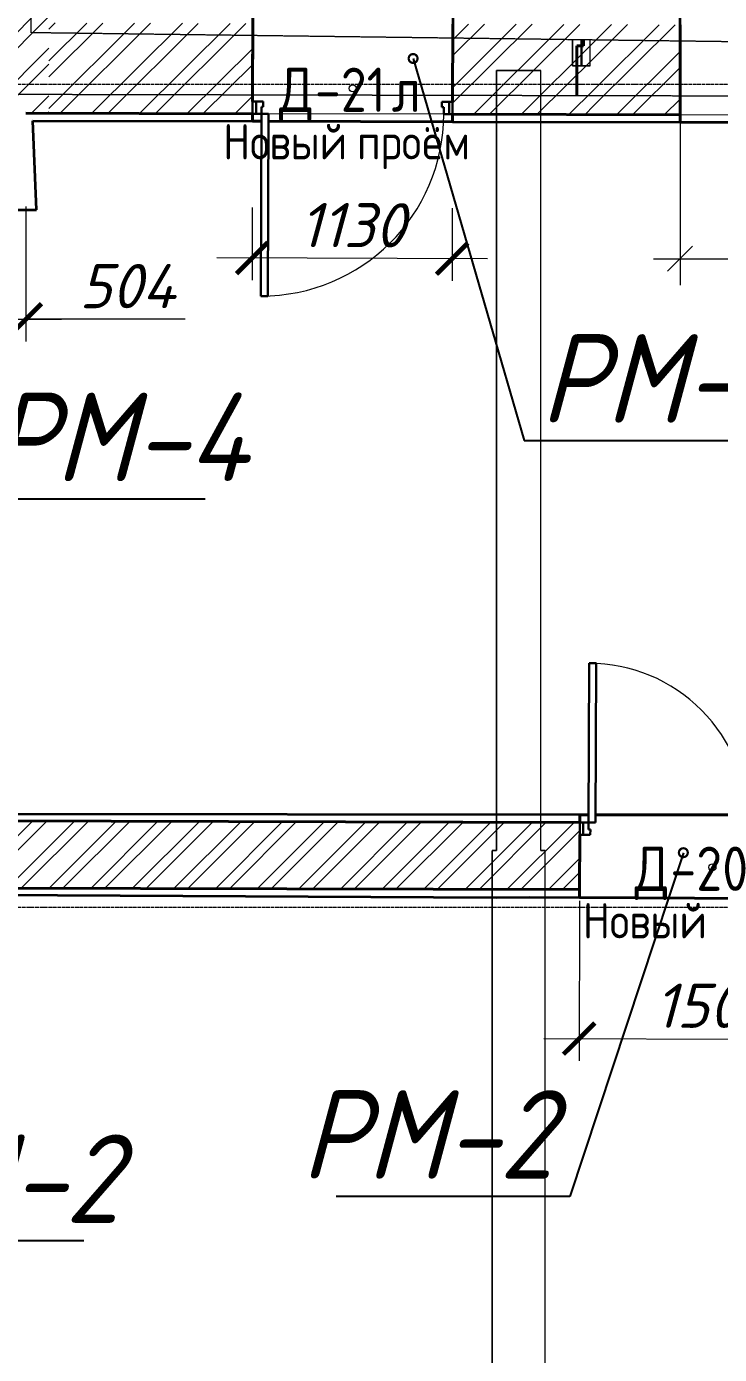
# Model space of a CAD drawing. Header units: millimetres. Extents: x 749182 to 2267578, y 70462 to 311449.
# Drawn here: x 1969399 to 1973313, y 81695 to 89200 of the extents above; entities that cross this region are included whole.
import ezdxf
from ezdxf import colors
from ezdxf.entities.mleader import LeaderData, LeaderLine
from ezdxf.math import Vec2, Vec3

# ---------------------------------------------------------------- set-up
doc = ezdxf.new("R2010")
doc.units = ezdxf.units.MM
for name, pattern in [('ADSK_Линия сетки', [25, 20, -2.5, 0, -2.5]), ('ADSK_Сверху', [4.5, 3, -1.5]), ('осеваяX2', [4, 2.5, -0.5, 0.5, -0.5])]:
    doc.linetypes.add(name, pattern=pattern)
doc.layers.get('Defpoints').update_dxf_attribs({"color": 255})
for name, color, linetype, lineweight in [('Двери', 7, 'Continuous', 20), ('Каркас', 7, 'Continuous', 9), ('Марки дверей', 7, 'Continuous', 20), ('Оси', 165, 'осеваяX2', 13), ('Перекрытие', 7, 'Continuous', 18), ('Размер', 7, 'Continuous', 13), ('размеры', 7, 'Continuous', 9), ('Стены', 184, 'Continuous', 40), ('Стены внутренние', 7, 'Continuous', 18), ('Стены разрез', 7, 'Continuous', 35)]:
    doc.layers.add(name, color=color, linetype=linetype, lineweight=lineweight)
doc.styles.add('GOST 2.304_new', font='isocpeur.ttf', dxfattribs={"width": 0.9, "oblique": 15})
doc.styles.add('GOST Common_1', font='GOST_Common.ttf', dxfattribs={"width": 0.9, "height": 250})
doc.styles.add('GOST Common_2', font='GOST_Common.ttf', dxfattribs={"width": 0.9, "height": 200})
doc.styles.add('М2', font='isocpeui.ttf')
doc.dimstyles.new('ADSK_Основной_2_мм_Округление_до_1_мм', dxfattribs={"dimscale": 304.8, "dimtxt": 201.142999, "dimasz": 0.463911, "dimexe": 0.492126, "dimexo": 0.492126, "dimgap": 0.098425, "dimtad": 1, "dimdec": 0, "dimdsep": 46, "dimtxsty": 'GOST Common_1', "dimblk1": 'OBLIQUE', "dimblk2": 'OBLIQUE', "dimsah": 1, "dimcen": 0.09, "dimdle": 0.492126, "dimazin": 2, "dimtfac": 1, "dimtdec": 4, "dimtix": 1, "dimtmove": 0, "dimatfit": 3, "dimfxl": 0, "dimtvp": 1, "dimtolj": 1, "dimtzin": 0, "dimlwd": 20, "dimlwe": 20, "dimarcsym": 0})
doc.dimstyles.new('SPDS 1_100', dxfattribs={"dimscale": 100, "dimtxt": 2.5, "dimasz": 1.77, "dimexe": 1.25, "dimexo": 0.625, "dimtad": 1, "dimdec": 0, "dimrnd": 0.001, "dimzin": 9, "dimtxsty": 'М2', "dimblk": 'ARCHTICK', "dimcen": 2.5, "dimdle": 2, "dimclrt": 256, "dimadec": 0, "dimazin": 2, "dimtfac": 0.75, "dimtdec": 0, "dimtmove": 1, "dimatfit": 3, "dimfxl": 0, "dimtolj": 1, "dimlwd": 9, "dimlwe": 9, "dimarcsym": 0})
pattern_1 = [(44.8351, (1958220.23, 75616.62), (-134.3155, 135.091), []), (44.8351, (1958310.03, 75616.36), (-134.3155, 135.091), [])]

# ---------------------------------------------------------------- blocks, each defined once
blk = doc.blocks.new('Существующие стены 2 этаж - Существующие стены 2 этаж-699583-01 План 1-го этажа маркировочный')
at = {"layer": 'Стены', "color": 254, "linetype": 'ADSK_Сверху', "true_color": 0xeccfde}
for p, q in [((14287.6, 13360.9), (14287.6, 13473.6)), ((14287.6, 13473.6), (14300.5, 13473.6)), ((14300.5, 13473.6), (14287.6, 13473.6)), ((14287.6, 13473.6), (14287.6, 13360.9)), ((14300.5, 13473.6), (14303.4, 13473.6)), ((14303.4, 13473.6), (14300.5, 13473.6)), ((14303.4, 13473.6), (14305.9, 13473.6)), ((14305.9, 13473.6), (14303.4, 13473.6)), ((14305.9, 13473.6), (14307.8, 13473.6)), ((14307.8, 13473.6), (14305.9, 13473.6)), ((14307.8, 13473.6), (14309, 13473.6)), ((14309, 13473.6), (14307.8, 13473.6)), ((14315.8, 13473.6), (14317, 13473.6)), ((14317, 13473.6), (14315.8, 13473.6)), ((14317, 13473.6), (14318.9, 13473.6)), ((14318.9, 13473.6), (14317, 13473.6)), ((14319, 13473.6), (14321.4, 13473.6)), ((14321.4, 13473.6), (14319, 13473.6)), ((14321.4, 13473.6), (14324.3, 13473.6)), ((14324.3, 13473.6), (14321.4, 13473.6)), ((14324.7, 13473.6), (14324.7, 13506.8)), ((14324.7, 13506.8), (14324.7, 13473.6))]:
    blk.add_line(p, q, dxfattribs=at)
at = {"layer": 'Стены', "color": 254, "linetype": 'ADSK_Сверху', "true_color": 0xeacadb}
for p, q in [((14309.4, 13473.6), (14315.4, 13473.6)), ((14315.4, 13473.6), (14309.4, 13473.6))]:
    blk.add_line(p, q, dxfattribs=at)
at = {"layer": 'Стены', "color": 254, "linetype": 'ADSK_Сверху', "true_color": 0xe8c5d7}
for p, q in [((14287.6, 13333.6), (14287.6, 13360.9)), ((14287.6, 13360.9), (14287.6, 13333.6)), ((14287.6, 13193.7), (14287.6, 13333.6)), ((14287.6, 13333.6), (14287.6, 13193.7))]:
    blk.add_line(p, q, dxfattribs=at)
blk = doc.blocks.new('Типовая двутавровая балка _АСТО 20-93_ Балки - 100х200мм-840398-01 План 1-го этажа маркировочный')
at = {"layer": 'Каркас', "color": 253, "linetype": 'ADSK_Сверху', "true_color": 0xaaaaaa}
for p, q in [((-2180, 50), (-2180, -50)), ((-2180, 50), (-2032.3, 50)), ((-2032.9, 3), (-2180, 3)), ((-2033, -3), (-2180, -3)), ((-2180, -50), (-2033.6, -50))]:
    blk.add_line(p, q, dxfattribs=at)
at = {"layer": 'Каркас', "color": 9, "linetype": 'ADSK_Сверху', "true_color": 0xb9b9b9}
for p, q in [((-2180, 3.4), (-2180, 50)), ((-2180, 50), (-2032.3, 50)), ((-2180, -50), (-2180, -3.4)), ((-2180, -50), (-2033.6, -50))]:
    blk.add_line(p, q, dxfattribs=at)
at = {"layer": 'Каркас', "color": 253, "linetype": 'ADSK_Сверху', "true_color": 0xb2b2b2}
for p, q in [((-2180, 50), (-2180, 15)), ((-2180, 15), (-2180, 50)), ((-2032.3, 50), (-2180, 50)), ((-2180, 50), (-2032.3, 50)), ((-2180, 3), (-2180, 15)), ((-2180, 3), (-2180, 15)), ((-2180, -3), (-2180, 3)), ((-2180, -15), (-2180, -3)), ((-2180, -15), (-2180, -3)), ((-2180, -50), (-2180, -15)), ((-2180, -15), (-2180, -50)), ((-2180, -50), (-2033.6, -50)), ((-2180, -50), (-2033.6, -50))]:
    blk.add_line(p, q, dxfattribs=at)
blk = doc.blocks.new('Существующие стены 1 эт - Существующие стены 1 эт-653793-01 План 1-го этажа маркировочный')
at = {"layer": 'Стены'}
for p, q in [((12455.2, 13090.3), (12455, 13047.8)), ((13585, 13045.3), (13585.2, 13087.1)), ((14870.1, 13083.4), (14870.1, 13042.4)), ((12505, 13047.7), (12455, 13047.8)), ((13585, 13045.3), (12545, 13047.6)), ((16570.1, 13038.7), (14870.1, 13042.4)), ((14303.5, 9128.4), (14303.4, 9085)), ((14303.5, 9128.4), (14353.5, 9128.3)), ((14393.5, 9128.3), (15713.5, 9127.1)), ((14302.3, 8705), (14302.2, 8660.1)), ((15802.2, 8652.1), (14302.2, 8660.1))]:
    blk.add_line(p, q, dxfattribs=at)
at = {"layer": 'Стены разрез'}
for p, q in [((12455.4, 13160.3), (12456.9, 13698.2)), ((13586.9, 13698.2), (13585.4, 13157.1)), ((14870.1, 13042.4), (14870.1, 13634.5)), ((12455, 13047.8), (12455.2, 13090.3)), ((13585.2, 13087.1), (13585, 13045.3)), ((11234.1, 12547.3), (11213.5, 13050.6)), ((11213.5, 13050.6), (12455, 13047.8)), ((13585, 13045.3), (14870.1, 13042.4)), ((10671.8, 12548), (11234.1, 12547.3)), ((14303.5, 9128.4), (10475.2, 9131.7)), ((14303.4, 9085), (14303.5, 9128.4)), ((14302.2, 8660.1), (14303.2, 9015)), ((10474.8, 8677.6), (13831, 8660.7)), ((13831, 8660.7), (14019.8, 8661.6)), ((14019.8, 8661.6), (14302.2, 8660.1))]:
    blk.add_line(p, q, dxfattribs=at)
blk = doc.blocks.new('AC_Дверь_Двупольная_Стальная - Д-20п 1500х2200h-V219-01 План 1-го этажа маркировочный')
at = {"layer": 'Двери', "lineweight": 30}
for p, q in [((-700, 1090), (-660, 1090)), ((-700, 190), (-700, 1090)), ((-660, 1090), (-660, 190)), ((700, 690), (660, 690)), ((660, 690), (660, 190)), ((700, 190), (700, 690)), ((-750, 190), (-730, 190)), ((-750, 120), (-750, 190)), ((-730, 190), (-700, 190)), ((-730, 120), (-730, 190)), ((-730, 190), (-730, 120)), ((-660, 190), (-700, 190)), ((-700, 190), (-700, 150)), ((660, 190), (700, 190)), ((730, 190), (700, 190)), ((700, 190), (700, 150)), ((730, 120), (730, 190)), ((750, 190), (730, 190)), ((730, 190), (730, 120)), ((750, 120), (750, 190)), ((-730, 120), (-750, 120)), ((-690, 120), (-730, 120)), ((-700, 150), (-690, 150)), ((-690, 150), (-690, 120)), ((700, 150), (690, 150)), ((690, 150), (690, 120)), ((690, 120), (730, 120)), ((730, 120), (750, 120))]:
    blk.add_line(p, q, dxfattribs=at)
at = {"layer": 'Двери'}
for centre, radius, start, end in [((-700, 190), 900, 360, 90), ((700, 190), 500, 90, 180)]:
    blk.add_arc(centre, radius, start, end, dxfattribs=at)
blk = doc.blocks.new('AC_Дверь_Однопольная_Стальная - Д-21л 1130х2200h-1983160-01 План 1-го этажа маркировочный')
at = {"layer": 'Двери', "lineweight": 30}
for p, q in [((515, 1285), (475, 1285)), ((475, 1285), (475, 255)), ((515, 255), (515, 1285)), ((-545, 255), (-565, 255)), ((-565, 255), (-565, 185)), ((-515, 255), (-545, 255)), ((-545, 255), (-545, 185)), ((-545, 185), (-545, 255)), ((-515, 215), (-515, 255)), ((475, 255), (515, 255)), ((545, 255), (515, 255)), ((515, 255), (515, 215)), ((545, 185), (545, 255)), ((565, 255), (545, 255)), ((545, 255), (545, 185)), ((565, 185), (565, 255)), ((-565, 185), (-545, 185)), ((-545, 185), (-505, 185)), ((-505, 215), (-515, 215)), ((-505, 185), (-505, 215)), ((515, 215), (505, 215)), ((505, 215), (505, 185)), ((505, 185), (545, 185)), ((545, 185), (565, 185))]:
    blk.add_line(p, q, dxfattribs=at)
at = {"layer": 'Двери'}
blk.add_arc((515, 255), 1030, 90, 180, dxfattribs=at)
blk = doc.blocks.new('ADSK_Марка_Дверь - Марка типа и комментарии-2020407-01 План 1-го этажа маркировочный')
at = {"layer": 'Марки дверей', "lineweight": 9}
blk.add_circle((0, 0), 0.2, dxfattribs=at)
blk = doc.blocks.new('_ArchTick')
at = {"color": 0, "linetype": 'ByBlock', "const_width": 0.15}
blk.add_lwpolyline([(-0.5, -0.5), (0.5, 0.5)], dxfattribs=at)
blk = doc.blocks.new('*D2903')
at = {"layer": 'Defpoints', "color": 0, "lineweight": 20, "transparency": 16777216}
for p in [(1972522.6, 84321.6), (1974022.6, 84317.6), (1974020.3, 83475.7)]:
    blk.add_point(p, dxfattribs=at)
at = {"layer": 'размеры', "color": 0, "lineweight": 9, "transparency": 16777216}
for p, q in [((1972522.4, 84259.1), (1972520, 83354.7)), ((1974022.4, 84255.1), (1974020, 83350.7)), ((1972320.3, 83480.2), (1974220.3, 83475.2))]:
    blk.add_line(p, q, dxfattribs=at)
at = {"layer": 'размеры', "color": 0, "lineweight": 9, "transparency": 16777216, "xscale": 177, "yscale": 177, "zscale": 177}
for p, rotation in [((1972520.3, 83479.7), 179.8485505273751), ((1974020.3, 83475.7), 359.8485505273751)]:
    blk.add_blockref('_ArchTick', p, dxfattribs=dict(at, rotation=rotation))
at = {"layer": 'размеры', "lineweight": 20, "transparency": 16777216, "insert": (1973270.8, 83665.2), "char_height": 250, "width": 560.473, "attachment_point": 5, "rotation": 359.84855, "style": 'М2'}
blk.add_mtext('\\A1;1500', dxfattribs=at)
blk = doc.blocks.new('*D2904')
at = {"layer": 'Defpoints', "color": 0, "lineweight": 20, "transparency": 16777216}
for p in [(1970674, 88239.1), (1971804, 88235.9), (1970673, 87891.5)]:
    blk.add_point(p, dxfattribs=at)
at = {"layer": 'размеры', "color": 0, "lineweight": 9, "transparency": 16777216}
for p, q in [((1970673.9, 88176.6), (1970672.7, 87766.5)), ((1971803.9, 88173.4), (1971802.7, 87763.2)), ((1972003, 87887.7), (1970473, 87892.1))]:
    blk.add_line(p, q, dxfattribs=at)
at = {"layer": 'размеры', "color": 0, "lineweight": 9, "transparency": 16777216, "xscale": 177, "yscale": 177, "zscale": 177}
for p, rotation in [((1970673, 87891.5), 179.8350636095592), ((1971803, 87888.2), 359.8350636095591)]:
    blk.add_blockref('_ArchTick', p, dxfattribs=dict(at, rotation=rotation))
at = {"layer": 'размеры', "lineweight": 20, "transparency": 16777216, "insert": (1971238.6, 88077.4), "char_height": 250, "width": 515.472, "attachment_point": 5, "rotation": 359.83506, "style": 'М2'}
blk.add_mtext('\\A1;1130', dxfattribs=at)
blk = doc.blocks.new('_DotSmall')
at = {"color": 0, "linetype": 'ByBlock', "lineweight": 35, "const_width": 0.5}
blk.add_lwpolyline([(-0.0625, 0, 1), (0.0625, 0, 1)], format="xyb", close=True, dxfattribs=at)
blk = doc.blocks.new('_Oblique')
at = {"color": 0, "linetype": 'ByBlock', "lineweight": -2}
blk.add_line((-0.5, -0.5), (0.5, 0.5), dxfattribs=at)
blk = doc.blocks.new('*D2951')
at = {"layer": 'Defpoints', "color": 0, "lineweight": 20, "transparency": 16777216}
for p in [(1973090.3, 89068.3), (1974790.3, 88994.2), (1974790.3, 87887.8)]:
    blk.add_point(p, dxfattribs=at)
at = {"layer": 'размеры', "color": 0, "lineweight": 20, "transparency": 16777216}
for p, q in [((1973090.3, 88918.3), (1973090.3, 87737.8)), ((1974790.3, 88844.2), (1974790.3, 87737.8)), ((1972940.3, 87887.8), (1974940.3, 87887.8))]:
    blk.add_line(p, q, dxfattribs=at)
at = {"layer": 'размеры', "color": 0, "lineweight": 20, "transparency": 16777216, "xscale": 141.4, "yscale": 141.4, "zscale": 141.4, "rotation": 180}
blk.add_blockref('_Oblique', (1973090.3, 87887.8), dxfattribs=at)
at = {"layer": 'размеры', "color": 0, "lineweight": 20, "transparency": 16777216, "xscale": 141.4, "yscale": 141.4, "zscale": 141.4}
blk.add_blockref('_Oblique', (1974790.3, 87887.8), dxfattribs=at)
at = {"layer": 'размеры', "color": 0, "lineweight": 20, "transparency": 16777216, "insert": (1973940.3, 88042.8), "char_height": 250, "attachment_point": 5, "style": 'GOST Common_1'}
blk.add_mtext('\\A1;1700', dxfattribs=at)
blk = doc.blocks.new('*D3061')
at = {"layer": 'Defpoints', "color": 0, "lineweight": 20, "transparency": 16777216}
for p in [(1968891.7, 88283), (1969395.5, 88244.4), (1969395.5, 87545.3)]:
    blk.add_point(p, dxfattribs=at)
at = {"layer": 'размеры', "color": 0, "lineweight": 9, "transparency": 16777216}
for p, q in [((1968891.7, 88220.5), (1968891.7, 87420.3)), ((1969395.5, 88181.9), (1969395.5, 87420.3)), ((1968691.7, 87545.3), (1969595.5, 87545.3)), ((1970295.2, 87545.3), (1969395.5, 87545.3))]:
    blk.add_line(p, q, dxfattribs=at)
at = {"layer": 'размеры', "color": 0, "lineweight": 9, "transparency": 16777216, "xscale": 177, "yscale": 177, "zscale": 177, "rotation": 180}
blk.add_blockref('_ArchTick', (1968891.7, 87545.3), dxfattribs=at)
at = {"layer": 'размеры', "color": 0, "lineweight": 9, "transparency": 16777216, "xscale": 177, "yscale": 177, "zscale": 177}
blk.add_blockref('_ArchTick', (1969395.5, 87545.3), dxfattribs=at)
at = {"layer": 'размеры', "lineweight": 20, "transparency": 16777216, "insert": (1969967.5, 87732.8), "char_height": 250, "attachment_point": 5, "style": 'М2'}
blk.add_mtext('\\A1;504', dxfattribs=at)

msp = doc.modelspace()

# ---------------------------------------------------------------- hatches: boundary and pattern name
at = {"layer": 'Стены внутренние', "lineweight": 9}
h = msp.add_hatch(dxfattribs=at)
h.set_pattern_fill('FP_3', color=256, angle=45, style=0, pattern_type=2)
h.set_pattern_definition([(45, (1958220.23, 75616.62), (-134.7038, 134.7038), []), (45, (1958310.03, 75616.62), (-134.7038, 134.7038), [])])
h.paths.add_polyline_path([(1969072.7305, 88711.7013), (1969525.4619, 88711.7013), (1969525.4619, 96025.2503), (1969015.4619, 96025.2503), (1969015.4619, 88711.7013), (1969027.519, 88711.7013)])
h = msp.add_hatch(dxfattribs=at)
h.set_pattern_fill('FP_13', color=256, angle=45, style=0, pattern_type=2)
h.set_pattern_definition(pattern_1)
h.paths.add_polyline_path([(1972603.981, 88701.3711), (1972605.4491, 89211.369), (1971806.8527, 89213.6679), (1971805.5861, 88703.67), (1972086.6787, 88702.8602)])
h.paths.add_polyline_path([(1970675.3893, 88706.9229), (1970676.8574, 89216.9208), (1969525.4619, 89220.1345), (1969525.4619, 88711.7013), (1969395.4619, 88710.6074), (1970675.267, 88706.9234)])
h = msp.add_hatch(dxfattribs=at)
h.set_pattern_fill('FP_13', color=256, angle=45, style=0, pattern_type=2)
h.set_pattern_definition(pattern_1)
h.paths.add_polyline_path([(1975023.971, 88694.4047), (1975025.4391, 89204.4026), (1974790.2969, 89204.4967), (1974790.2969, 88695.0773), (1974873.5135, 88694.8378)])
h.paths.add_polyline_path([(1973090.2969, 88699.9711), (1973090.2969, 89209.9732), (1972605.4491, 89211.369), (1972603.981, 88701.3711), (1973062.4231, 88700.0514)])
h = msp.add_hatch(dxfattribs=at)
h.set_pattern_fill('FP_1', color=256, style=0, pattern_type=2)
h.set_pattern_definition([(45, (1958220.23, 75616.62), (-117.8655, 117.8655), []), (45, (1958298.8, 75616.62), (-117.8655, 117.8655), [])])
h.paths.add_polyline_path([(1976404.8548, 84311.3122), (1976405.8593, 84691.3109), (1974023.5708, 84697.608), (1974023.6926, 84317.6064), (1975599.8696, 84313.44)])
h.paths.add_polyline_path([(1972522.5716, 84321.5743), (1972523.391, 84701.5734), (1968717.0717, 84711.6347), (1968716.0672, 84331.636), (1972097.0724, 84322.699)])
h.paths.add_polyline_path([(1967216.0725, 84335.6009), (1967216.0725, 84715.6022), (1966353.2491, 84717.8829), (1966354.7586, 84337.8776), (1967086.6573, 84335.943)])

# ---------------------------------------------------------------- linework, layer by layer
at = {"layer": 'Каркас', "color": 253, "linetype": 'ADSK_Сверху', "true_color": 0xb2b2b2}
for p, q in [((1972053.7052, 88952.1898), (1972303.7052, 88952.1898)), ((1972053.7052, 88952.1898), (1972053.7052, 84543.6161)), ((1972303.7052, 84543.6161), (1972303.7052, 88952.1898)), ((1972053.7052, 84543.6161), (1972028.7052, 84543.6161)), ((1972028.7052, 84543.6161), (1972028.7052, 78156.6386)), ((1972328.7052, 84543.6161), (1972303.7052, 84543.6161)), ((1972328.7052, 78156.6386), (1972328.7052, 84543.6161))]:
    msp.add_line(p, q, dxfattribs=at)
at = {"layer": 'Каркас', "color": 253, "linetype": 'ADSK_Сверху', "true_color": 0xaaaaaa}
for p, q in [((1972303.7052, 88952.1898), (1972053.7052, 88952.1898)), ((1972053.7052, 84543.6161), (1972053.7052, 88952.1898)), ((1972303.7052, 84543.6161), (1972303.7052, 88952.1898)), ((1972028.7052, 84543.6161), (1972053.7052, 84543.6161)), ((1972028.7052, 78156.6386), (1972028.7052, 84543.6161)), ((1972303.7052, 84543.6161), (1972328.7052, 84543.6161)), ((1972328.7052, 78156.6386), (1972328.7052, 84543.6161))]:
    msp.add_line(p, q, dxfattribs=at)
at = {"layer": 'Оси', "linetype": 'ADSK_Линия сетки'}
for p, q in [((1947134.001, 88873.407), (2015361.944, 88873.407)), ((1947134.001, 84223.407), (2009148.6289, 84223.407))]:
    msp.add_line(p, q, dxfattribs=at)
at = {"layer": 'Перекрытие', "linetype": 'ADSK_Сверху'}
for p, q in [((1969424.879, 89164.8176), (1969408.9915, 93274.0949)), ((1975139.019, 89090.8877), (1969424.879, 89164.8176)), ((1969277.3896, 88817.5422), (1982891.3451, 88787.2493))]:
    msp.add_line(p, q, dxfattribs=at)
at = {"layer": 'Перекрытие'}
for p, q in [((1971755.3848, 88703.8139), (1970765.3889, 88706.6638)), ((1974790.2969, 88695.0773), (1973090.2969, 88699.9711))]:
    msp.add_line(p, q, dxfattribs=at)
at = {"layer": 'Стены внутренние', "lineweight": 40}
for p, q in [((1970675.5908, 88776.9226), (1970676.9582, 89251.9206)), ((1971806.8527, 89213.6679), (1971805.5861, 88773.6697)), ((1973090.2969, 88699.9711), (1973090.2969, 89209.9732)), ((1969395.4619, 88710.6074), (1970675.3893, 88706.9229)), ((1971805.3846, 88703.67), (1973090.2969, 88699.9711)), ((1972523.576, 84701.5729), (1968717.0717, 84711.6347)), ((1972522.5716, 84321.5743), (1972523.391, 84631.5732)), ((1968716.0672, 84331.636), (1972522.5716, 84321.5743))]:
    msp.add_line(p, q, dxfattribs=at)

# ---------------------------------------------------------------- block references
at = {"layer": 'Двери'}
for name, p, rotation in [('AC_Дверь_Однопольная_Стальная - Д-21л 1130х2200h-1983160-01 План 1-го этажа маркировочный', (1971241.121, 88960.2954), 179.8350636095485), ('AC_Дверь_Двупольная_Стальная - Д-20п 1500х2200h-V219-01 План 1-го этажа маркировочный', (1973273.0712, 84509.5911), 359.8485505277052)]:
    msp.add_blockref(name, p, dxfattribs=dict(at, rotation=rotation))
at = {"layer": 'Каркас', "color": 253, "linetype": 'ADSK_Сверху', "true_color": 0xaaaaaa, "rotation": 89.99999999999993}
msp.add_blockref('Типовая двутавровая балка _АСТО 20-93_ Балки - 100х200мм-840398-01 План 1-го этажа маркировочный', (1972532.6639, 91157.546), dxfattribs=at)
at = {"layer": 'Марки дверей', "xscale": 99.99999999999993, "yscale": 99.99999999999993, "zscale": 99.99999999999993}
for p in [(1971241.121, 88850.5344), (1973273.0712, 84447.7315)]:
    msp.add_blockref('ADSK_Марка_Дверь - Марка типа и комментарии-2020407-01 План 1-го этажа маркировочный', p, dxfattribs=at)
at = {"layer": 'Стены', "color": 254, "linetype": 'ADSK_Сверху', "true_color": 0xe8c5d7}
msp.add_blockref('Существующие стены 2 этаж - Существующие стены 2 этаж-699583-01 План 1-го этажа маркировочный', (1958220.2258, 75616.6187), dxfattribs=at)
at = {"layer": 'Стены', "color": 243, "true_color": 0xbb5389}
msp.add_blockref('Существующие стены 1 эт - Существующие стены 1 эт-653793-01 План 1-го этажа маркировочный', (1958220.2258, 75616.6187), dxfattribs=at)

# ---------------------------------------------------------------- texts
at = {"layer": 'Defpoints', "color": 2, "lineweight": 9, "char_height": 200, "width": 815.316187, "attachment_point": 1, "style": 'GOST Common_1'}
for s, insert in [('Новый', (1970509.6918, 88648.6464)), ('проём', (1971265.7386, 88648.6464)), ('Новый', (1972541.6419, 84245.8434))]:
    msp.add_mtext(s, dxfattribs=dict(at, insert=insert))
at = {"layer": 'Марки дверей', "lineweight": 9, "char_height": 250, "attachment_point": 1, "style": 'GOST Common_2'}
for s, insert, width in [('\\fGOST Common|b0|i0|c204|p34|;\\W.9;Д', (1970825.1418, 88967.5475), 245.316375), ('-21', (1971027.548, 88967.5475), 526.708687), ('\\fGOST Common|b0|i0|c204|p34|;\\W.9;л', (1971462.1261, 88967.5475), 194.810062), ('\\fGOST Common|b0|i0|c204|p34|;\\W.9;Д', (1972833.2419, 84564.7445), 245.316375), ('-20', (1973035.6482, 84564.7445), 584.430187)]:
    msp.add_mtext(s, dxfattribs=dict(at, insert=insert, width=width))

# ---------------------------------------------------------------- dimensions: what is measured, and where the dimension line sits
at = {"layer": 'размеры', "lineweight": 20}
dim = msp.add_linear_dim(base=(1974790.2969, 87887.8154), p1=(1973090.2969, 89068.3486), p2=(1974790.2969, 88994.1597), dimstyle='ADSK_Основной_2_мм_Округление_до_1_мм', override={"dimpost": '<>', "dimfxl": 1130}, dxfattribs=at)
dim.commit()
dim.dimension.update_dxf_attribs({"geometry": '*D2951', "text_midpoint": (1973940.2969, 88042.8154)})
dim = msp.add_linear_dim(base=(1969395.4619, 87545.2779), p1=(1968891.6514, 88283.0345), p2=(1969395.4619, 88244.4458), dimstyle='SPDS 1_100', dxfattribs=at)
dim.commit()
dim.dimension.update_dxf_attribs({"geometry": '*D3061', "text_midpoint": (1969967.5457, 87545.2779), "dimtype": 160})
for base, p1, p2, angle, picture, middle in [((1970673.042, 87891.5002), (1971804.0379, 88235.8558), (1970674.0426, 88239.1087), 359.83506361, '*D2904', (1971238.5794, 88077.3729)), ((1974020.341, 83475.724), (1972522.5716, 84321.5743), (1974022.5663, 84317.6093), 359.84855053, '*D2903', (1973270.8392, 83665.2058))]:
    dim = msp.add_linear_dim(base=base, p1=p1, p2=p2, angle=angle, dimstyle='SPDS 1_100', dxfattribs=at)
    dim.commit()
    dim.dimension.update_dxf_attribs({"geometry": picture, "text_midpoint": middle})

# ---------------------------------------------------------------- leaders
at = {"layer": 'Размер', "color": 104, "ltscale": 20}
ml = msp.add_multileader_mtext('Standard', dxfattribs=at)
ml.set_content('\\A1;РМ-1', color=104, style='GOST 2.304_new')
ml.set_leader_properties()
ml.set_arrow_properties(name='DOTSMALL')
ml.build(insert=Vec2(0, 0))
ml.multileader.update_dxf_attribs({"text_left_attachment_type": 6, "text_right_attachment_type": 6, "dogleg_length": 1, "arrow_head_size": 100})
ctx = ml.context
ctx.base_point, ctx.char_height, ctx.arrow_head_size, ctx.landing_gap_size, ctx.plane_origin = Vec3(1972229.3528, 86861.0092), 500, 100, 0, Vec3(1950011.8954, 230094.7535)
ctx.left_attachment, ctx.right_attachment, ctx.text_align_type = 6, 6, 1
notes = []
notes.append((ctx, [(1, (1, 1, 0), (1972209.3528, 86861.0092), (1, 0), 20, [(0, [(1971582.5253, 89019.257)], 0, [])])]))
ctx.mtext.insert, ctx.mtext.rotation, ctx.mtext.width, ctx.mtext.alignment, ctx.mtext.flow_direction = Vec3(1972970.8274, 87461.0092), 6.283185307, 1286.674802, 2, 5
at = {"layer": 'Размер', "color": 15, "ltscale": 20}
ml = msp.add_multileader_mtext('Standard', dxfattribs=at)
ml.set_content('\\A1;РМ-4', color=15, style='GOST 2.304_new')
ml.set_leader_properties()
ml.set_arrow_properties(name='DOTSMALL')
ml.build(insert=Vec2(0, 0))
ml.multileader.update_dxf_attribs({"text_left_attachment_type": 6, "text_right_attachment_type": 6, "dogleg_length": 1, "arrow_head_size": 100})
ctx = ml.context
ctx.base_point, ctx.char_height, ctx.arrow_head_size, ctx.landing_gap_size, ctx.plane_origin = Vec3(1969109.0658, 86530.4026), 500, 100, 0, Vec3(1946993.1106, 229522.4353)
ctx.left_attachment, ctx.right_attachment, ctx.text_align_type = 6, 6, 1
notes.append((ctx, [(1, (1, 1, 0), (1969089.0658, 86530.4026), (1, 0), 20, [(1, [(1968030.834, 88314.1311), (1966825.8822, 88466.5807)], 0, [])])]))
ctx.mtext.insert, ctx.mtext.rotation, ctx.mtext.width, ctx.mtext.alignment, ctx.mtext.flow_direction = Vec3(1969918.0404, 87130.4026), 6.283185307, 1286.674802, 2, 5
at = {"layer": 'Размер', "color": 20, "ltscale": 20}
ml = msp.add_multileader_mtext('Standard', dxfattribs=at)
ml.set_content('\\A1;РМ-2', color=20, style='GOST 2.304_new')
ml.set_leader_properties()
ml.set_arrow_properties(name='DOTSMALL')
ml.build(insert=Vec2(0, 0))
ml.multileader.update_dxf_attribs({"text_left_attachment_type": 6, "text_right_attachment_type": 6, "dogleg_length": 1, "arrow_head_size": 100})
ctx = ml.context
ctx.base_point, ctx.char_height, ctx.arrow_head_size, ctx.landing_gap_size, ctx.plane_origin = Vec3(1970875.0031, 82587.9108), 500, 100, 0, Vec3(1949210.8832, 225197.1333)
ctx.left_attachment, ctx.right_attachment, ctx.text_align_type = 6, 6, 1
notes.append((ctx, [(0, (1, 1, 0), (1972467.9523, 82587.9108), (-1, 0), 20, [(0, [(1973108.8109, 84530.5163)], 0, [])])]))
ctx.mtext.insert, ctx.mtext.rotation, ctx.mtext.width, ctx.mtext.alignment, ctx.mtext.flow_direction = Vec3(1971661.4777, 83187.9108), 6.283185307, 1286.674802, 2, 5
ml = msp.add_multileader_mtext('Standard', dxfattribs=at)
ml.set_content('\\A1;РМ-2', color=20, style='GOST 2.304_new')
ml.set_leader_properties()
ml.set_arrow_properties(name='DOTSMALL')
ml.build(insert=Vec2(0, 0))
ml.multileader.update_dxf_attribs({"text_left_attachment_type": 6, "text_right_attachment_type": 6, "dogleg_length": 1, "arrow_head_size": 100})
ctx = ml.context
ctx.base_point, ctx.char_height, ctx.arrow_head_size, ctx.landing_gap_size, ctx.plane_origin = Vec3(1968423.7834, 82337.7754), 500, 100, 0, Vec3(1946116.3261, 224946.9979)
ctx.left_attachment, ctx.right_attachment, ctx.text_align_type = 6, 6, 1
notes.append((ctx, [(1, (1, 1, 0), (1968403.7834, 82337.7754), (1, 0), 20, [(0, [(1967778.1251, 84442.5939)], 0, [])])]))
ctx.mtext.insert, ctx.mtext.rotation, ctx.mtext.width, ctx.mtext.alignment, ctx.mtext.flow_direction = Vec3(1969210.258, 82937.7754), 6.283185307, 1286.674802, 2, 5
for ctx, leaders in notes:
    for number, flags, end, landing, length, lines in leaders:
        leader = LeaderData()
        leader.index, (leader.has_last_leader_line, leader.has_dogleg_vector, leader.attachment_direction) = number, flags
        leader.last_leader_point, leader.dogleg_vector, leader.dogleg_length = Vec3(end), Vec3(landing), length
        for number, points, colour, breaks in lines:
            line = LeaderLine()
            line.index, line.vertices, line.color, line.breaks = number, Vec3.list(points), colors.encode_raw_color(colour), breaks
            leader.lines.append(line)
        ctx.leaders.append(leader)

doc.saveas('drawing.dxf')
